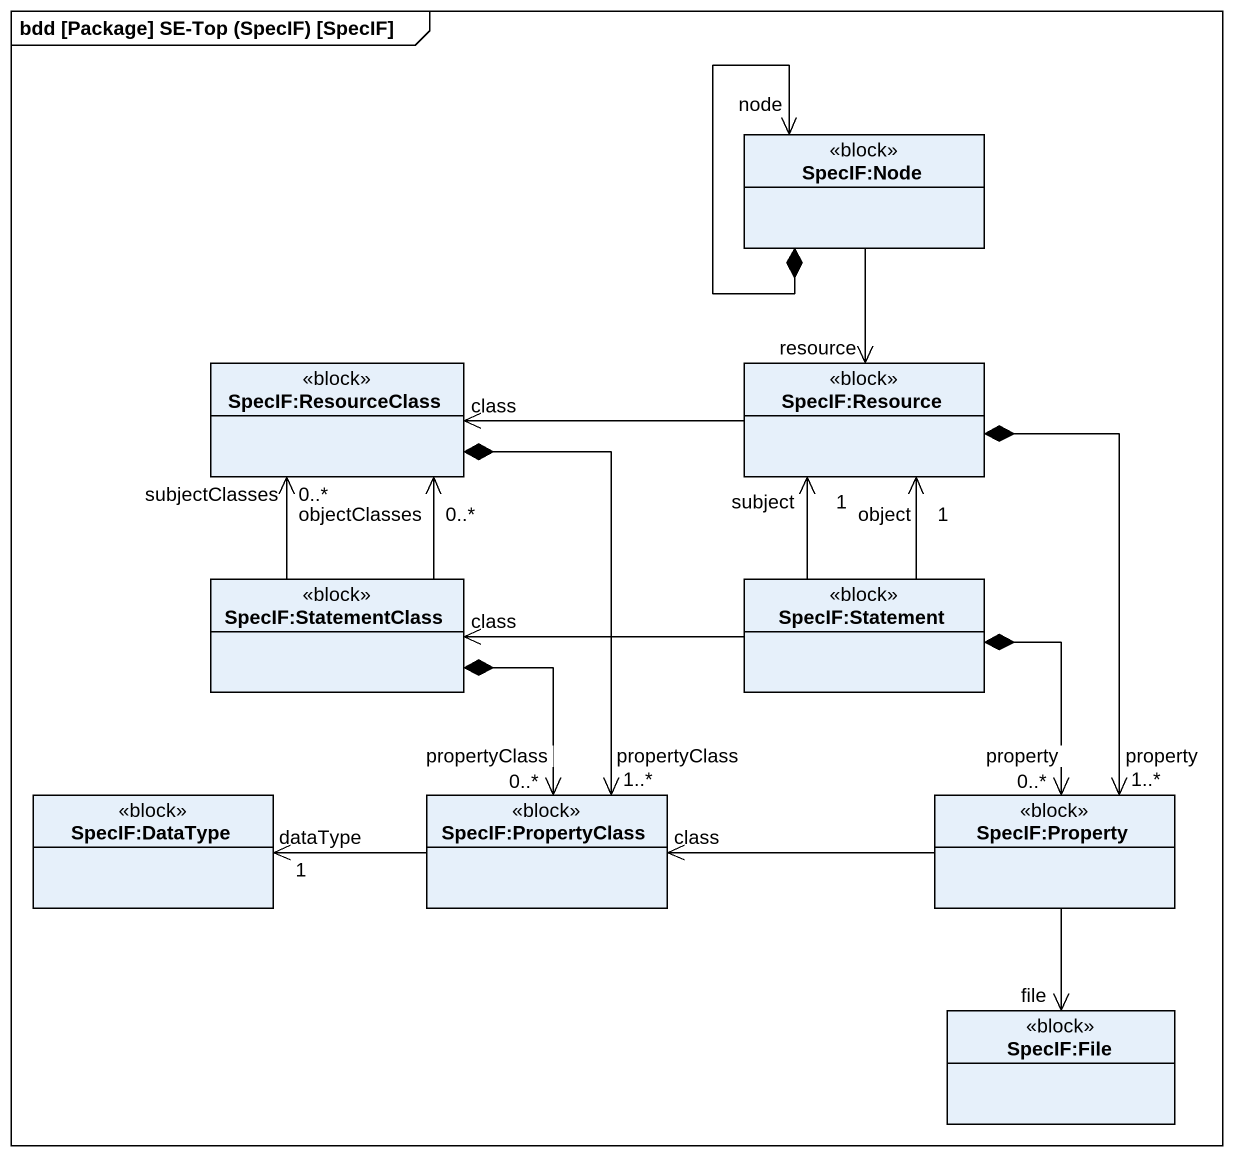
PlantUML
@startuml
mainframe bdd [Package] SE-Top (SpecIF) [SpecIF]
hide circle
hide empty members
class "SpecIF:Node" as SpecIF_Node <<block>>
class "SpecIF:ResourceClass" as SpecIF_ResourceClass <<block>>
class "SpecIF:Resource" as SpecIF_Resource <<block>>
class "SpecIF:StatementClass" as SpecIF_StatementClass <<block>>
class "SpecIF:Statement" as SpecIF_Statement <<block>>
class "SpecIF:DataType" as SpecIF_DataType <<block>>
class "SpecIF:PropertyClass" as SpecIF_PropertyClass <<block>>
class "SpecIF:Property" as SpecIF_Property <<block>>
class "SpecIF:File" as SpecIF_File <<block>>
SpecIF_Node *--> "node" SpecIF_Node
SpecIF_Node --> "resource" SpecIF_Resource
SpecIF_ResourceClass *--> "propertyClass\n1..*" SpecIF_PropertyClass
SpecIF_Resource -left-> "class" SpecIF_ResourceClass
SpecIF_Resource *--> "property\n1..*" SpecIF_Property
SpecIF_StatementClass -up-> "objectClasses\n0..*" SpecIF_ResourceClass
SpecIF_StatementClass -up-> "subjectClasses\n0..*" SpecIF_ResourceClass
SpecIF_StatementClass *--> "propertyClass\n0..*" SpecIF_PropertyClass
SpecIF_Statement -up-> "subject\n1" SpecIF_Resource
SpecIF_Statement -up-> "object\n1" SpecIF_Resource
SpecIF_Statement -left-> "class" SpecIF_StatementClass
SpecIF_Statement *--> "property\n0..*" SpecIF_Property
SpecIF_PropertyClass -left-> "dataType\n1" SpecIF_DataType
SpecIF_Property -left-> "class" SpecIF_PropertyClass
SpecIF_Property --> "file" SpecIF_File
@enduml
